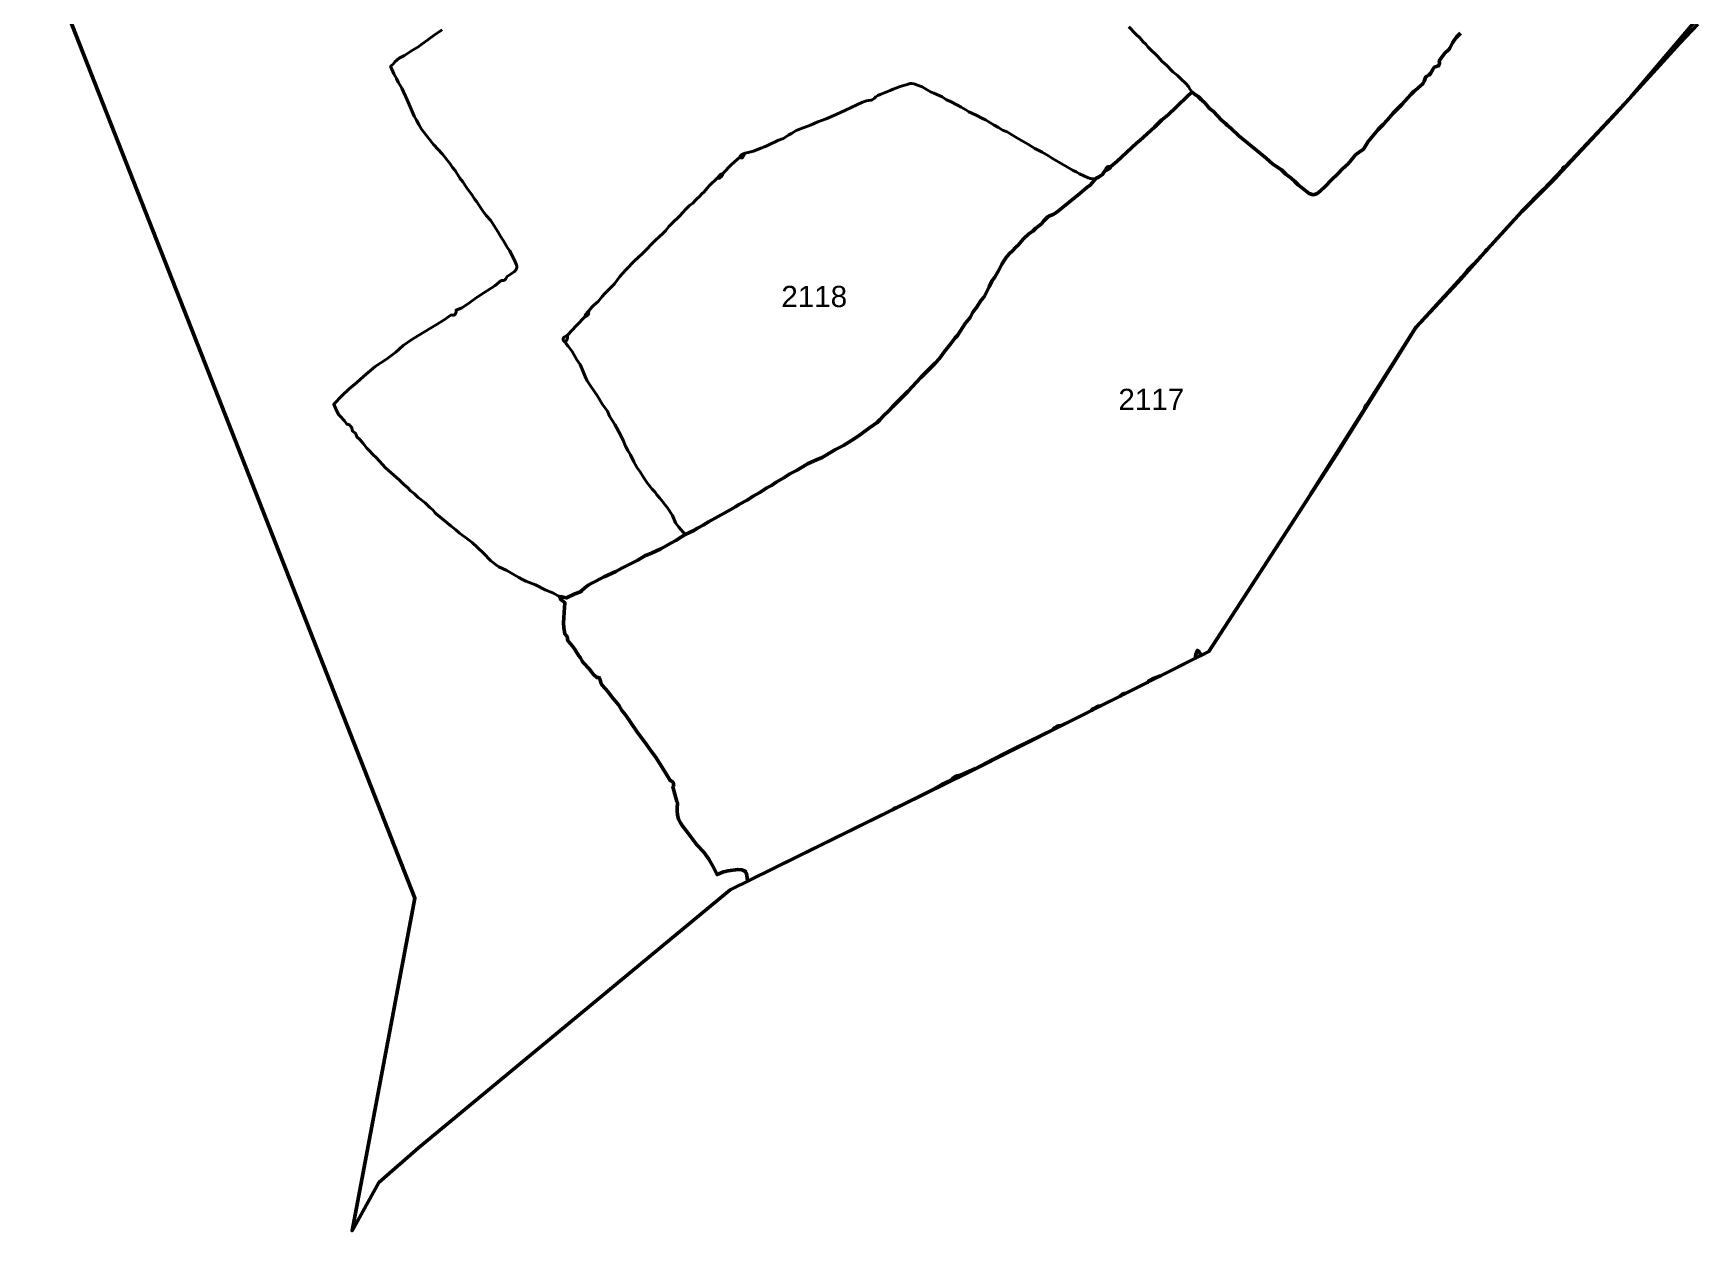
# Model space of a CAD drawing. Header units: millimetres. Extents: x 254348 to 257201, y 2604859 to 2607329.
# Drawn here: x 256245 to 256638.2, y 2605201.5 to 2605484.1 of the extents above; entities that cross this region are included whole.
import ezdxf

# ---------------------------------------------------------------- set-up
doc = ezdxf.new("R2010")
doc.units = ezdxf.units.MM
doc.layers.add('ML Boundary', color=1, linetype='Continuous', lineweight=50)
doc.layers.add('Plot', color=6, linetype='Continuous', lineweight=50)
doc.layers.add('Plot_Text', color=250, linetype='Continuous')
doc.styles.add('Annotative', font='arial.ttf')

msp = doc.modelspace()

# ---------------------------------------------------------------- linework, layer by layer
at = {"layer": 'ML Boundary'}
msp.add_lwpolyline([(256638.03, 2605486.25), (256633.69, 2605481.72), (256618.66, 2605465.18), (256604.68, 2605450.32), (256596.46, 2605442.09), (256588.29, 2605433.13), (256581.33, 2605425.33), (256571.44, 2605414.7), (256552.86, 2605384.95), (256522.53, 2605338.22), (256465.46, 2605309.53), (256409.48, 2605281.99), (256335.94, 2605221.1), (256326.56, 2605212.92), (256320.25, 2605201.53), (256335.09, 2605279.99), (256281.46, 2605416.54), (256244.97, 2605509.45)], dxfattribs=at)
at = {"layer": 'Plot'}
msp.add_lwpolyline([(256581.99, 2605484.16), (256581.05, 2605483.19), (256580.4, 2605482.37), (256580.08, 2605481.88), (256579.42, 2605480.63), (256579.26, 2605480.39), (256578.22, 2605479.37), (256576.94, 2605477.59), (256577.02, 2605477.17), (256577.04, 2605477), (256577, 2605476.8), (256576.91, 2605476.65), (256576.79, 2605476.52), (256576.59, 2605476.4), (256576.3, 2605476.28), (256575.79, 2605476.1), (256575.41, 2605475.59), (256574.85, 2605474.65), (256574.67, 2605474.42), (256574.47, 2605474.25), (256574.02, 2605474.01), (256573.78, 2605473.83), (256573.43, 2605472.84), (256573.19, 2605472.37), (256573.01, 2605472.14), (256572.7, 2605471.84), (256571.8, 2605471.1), (256571.03, 2605470.47), (256570.35, 2605469.72), (256569.42, 2605468.83), (256568.13, 2605467.35), (256566.07, 2605465.23), (256564.75, 2605463.7), (256563.68, 2605462.56), (256562.52, 2605461.43), (256560.17, 2605458.6), (256559.24, 2605457.04), (256559.01, 2605456.73), (256558.63, 2605456.42), (256557.49, 2605455.71), (256557.16, 2605455.42), (256555.42, 2605453.35), (256554.1, 2605452.1), (256553.02, 2605450.95), (256551.5, 2605449.56), (256549.98, 2605447.96), (256548.99, 2605446.98), (256548.38, 2605446.49), (256547.98, 2605446.24), (256547.53, 2605446.06), (256547.22, 2605446.03), (256546.71, 2605446.12), (256546.24, 2605446.34), (256544.39, 2605447.71), (256543.6, 2605448.38), (256542.75, 2605449.24), (256541.97, 2605449.95), (256540.75, 2605450.86), (256539.68, 2605451.87), (256537.66, 2605453.27), (256536.12, 2605454.67), (256533.86, 2605456.44), (256532.64, 2605457.49), (256531.77, 2605458.15), (256530.5, 2605459.25), (256529.61, 2605459.93), (256527.78, 2605461.66), (256526.86, 2605462.43), (256526.5, 2605462.82), (256525.56, 2605463.63), (256523.61, 2605465.68), (256522.73, 2605466.39), (256521.66, 2605467.66), (256520.72, 2605468.49), (256520.08, 2605469.16), (256519.09, 2605469.84), (256518.58, 2605470.26), (256517.78, 2605469.55), (256514.84, 2605466.68), (256512.92, 2605464.89), (256511.37, 2605463.61), (256509.7, 2605461.93), (256506.28, 2605458.84), (256505.5, 2605458.22), (256500.85, 2605453.87), (256499.42, 2605452.72), (256499.13, 2605452.31), (256498.93, 2605452.12), (256498.55, 2605451.9), (256498.07, 2605451.72), (256497.71, 2605451.15), (256497.42, 2605450.83), (256496.47, 2605450.17), (256495.96, 2605449.89), (256494.52, 2605448.29), (256493.7, 2605447.71), (256492.1, 2605446.31), (256486.62, 2605441.92), (256485.8, 2605441.38), (256484.9, 2605441.01), (256484.53, 2605440.78), (256483.61, 2605439.83), (256483.05, 2605439.17), (256481.65, 2605438.05), (256480.97, 2605437.44), (256480.06, 2605436.81), (256478.78, 2605435.62), (256478.29, 2605435.09), (256477.52, 2605434.11), (256477, 2605433.65), (256476.2, 2605432.78), (256475.38, 2605432.06), (256474.68, 2605431.18), (256474.24, 2605430.46), (256473.64, 2605429.66), (256472.98, 2605428.25), (256472.05, 2605426.57), (256471.47, 2605425.88), (256471.29, 2605425.59), (256470.71, 2605424.25), (256469.48, 2605421.93), (256468.8, 2605421.1), (256467.65, 2605419.41), (256466.81, 2605418.32), (256466.16, 2605417.02), (256465.04, 2605415.64), (256463.17, 2605412.81), (256462.65, 2605412.23), (256461.74, 2605410.96), (256460.09, 2605409.01), (256458.94, 2605407.39), (256457.96, 2605406.24), (256454.54, 2605402.87), (256451.47, 2605399.57), (256447.88, 2605396), (256447.06, 2605395.12), (256445.77, 2605393.88), (256444.88, 2605392.93), (256444.2, 2605392.3), (256442.38, 2605391.03), (256439.77, 2605389.04), (256438.14, 2605388.05), (256436.25, 2605386.8), (256434.41, 2605385.9), (256431.24, 2605383.98), (256429.88, 2605383.48), (256427.97, 2605382.6), (256425.2, 2605380.92), (256423.62, 2605380.17), (256422.18, 2605379.2), (256420.4, 2605378.21), (256419.27, 2605377.42), (256418.19, 2605376.81), (256416.54, 2605375.75), (256414.93, 2605374.85), (256413.52, 2605373.92), (256411.6, 2605372.9), (256410.76, 2605372.35), (256408.94, 2605371.3), (256404.43, 2605368.82), (256403.16, 2605368.03), (256401.79, 2605367.32), (256400.96, 2605366.79), (256398.92, 2605365.8), (256398.04, 2605365.31), (256396.7, 2605364.41), (256395.49, 2605363.79), (256393.13, 2605362.47), (256390.97, 2605361.4), (256389.4, 2605360.82), (256387.74, 2605359.76), (256383.92, 2605357.92), (256382.49, 2605357.12), (256379.75, 2605355.82), (256376.84, 2605354.34), (256375.99, 2605353.84), (256375.2, 2605353.27), (256374.42, 2605352.5), (256374.14, 2605352.3), (256372.8, 2605351.79), (256370.85, 2605350.87), (256369.8, 2605351.12), (256369.16, 2605351.21), (256369.4, 2605350.76), (256369.6, 2605350.47), (256369.75, 2605350.32), (256370.51, 2605349.71), (256370.37, 2605348.64), (256370.16, 2605345), (256370.21, 2605343.79), (256370.47, 2605342.38), (256370.85, 2605341.92), (256371, 2605341.67), (256371.12, 2605341.34), (256371.14, 2605340.87), (256371.8, 2605340.01), (256372.27, 2605339.48), (256372.79, 2605338.81), (256373.82, 2605337.2), (256374.17, 2605336.73), (256374.6, 2605335.91), (256374.87, 2605335.53), (256376.23, 2605334.1), (256377.24, 2605332.79), (256378.02, 2605332.05), (256378.18, 2605332.11), (256378.35, 2605332.13), (256378.52, 2605332.08), (256378.66, 2605331.94), (256378.76, 2605331.73), (256378.84, 2605331.49), (256379.03, 2605330.68), (256379.32, 2605330.28), (256380.67, 2605328.8), (256381.53, 2605327.59), (256383.22, 2605325.53), (256383.97, 2605324.27), (256384.81, 2605323.27), (256387.48, 2605319.37), (256389.8, 2605316.26), (256390.87, 2605314.67), (256391.9, 2605313.35), (256393.78, 2605310.39), (256395.32, 2605307.79), (256395.59, 2605307.7), (256395.83, 2605307.57), (256395.96, 2605307.45), (256396.07, 2605307.29), (256396.16, 2605307.02), (256396.18, 2605306.85), (256396.12, 2605306.59), (256395.99, 2605306.29), (256396.95, 2605302.85), (256397.07, 2605302.47), (256397.08, 2605302.07), (256396.98, 2605301.62), (256396.98, 2605300.51), (256397.07, 2605299.66), (256397.35, 2605298.63), (256397.79, 2605297.77), (256398.19, 2605297.13), (256399.32, 2605295.76), (256401.61, 2605292.63), (256403.26, 2605290.85), (256404.46, 2605289.23), (256405.46, 2605287.55), (256406.43, 2605285.59), (256407.95, 2605286.2), (256409.06, 2605286.48), (256411.36, 2605286.74), (256412.27, 2605286.7), (256412.69, 2605286.56), (256412.88, 2605286.44), (256413.19, 2605286.13), (256413.31, 2605285.95), (256413.46, 2605285.44), (256413.63, 2605284.06), (256413.62, 2605284.02), (256433.05, 2605293.58), (256447.9, 2605300.94), (256447.92, 2605300.97), (256448.31, 2605301.24), (256448.65, 2605301.31), (256451.23, 2605302.59), (256451.29, 2605302.62), (256451.58, 2605302.76), (256452.5, 2605303.21), (256452.64, 2605303.28), (256452.66, 2605303.29), (256457.54, 2605305.71), (256459.37, 2605306.72), (256461.74, 2605307.87), (256462.1, 2605308.3), (256462.55, 2605308.64), (256463.11, 2605308.86), (256463.94, 2605309.03), (256467.45, 2605310.63), (256471.43, 2605312.76), (256474.55, 2605314.27), (256477.36, 2605315.74), (256485.79, 2605319.78), (256486.16, 2605320.2), (256486.62, 2605320.53), (256487.1, 2605320.69), (256487.65, 2605320.78), (256490.24, 2605321.99), (256494.81, 2605324.29), (256495.35, 2605324.74), (256495.91, 2605325.08), (256496.52, 2605325.29), (256496.99, 2605325.38), (256501.63, 2605327.71), (256501.68, 2605327.77), (256502.19, 2605328.14), (256502.58, 2605328.27), (256502.81, 2605328.3), (256508.03, 2605330.93), (256508.48, 2605331.35), (256509.08, 2605331.69), (256511.17, 2605332.51), (256519.37, 2605336.63), (256519.4, 2605336.93), (256519.51, 2605337.49), (256519.63, 2605337.94), (256519.85, 2605338.49), (256520.29, 2605338.03), (256520.46, 2605337.78), (256520.57, 2605337.49), (256520.56, 2605337.23), (256522.53, 2605338.22), (256544.75, 2605372.46), (256546.68, 2605375.5), (256546.82, 2605375.76), (256546.87, 2605375.81), (256559.35, 2605395.56), (256559.35, 2605395.61), (256559.46, 2605396.03), (256559.54, 2605396.15), (256559.75, 2605396.33), (256559.88, 2605396.41), (256571.38, 2605414.6), (256571.44, 2605414.7), (256571.48, 2605414.75), (256583.14, 2605427.5), (256583.29, 2605427.71), (256583.62, 2605428.12), (256585.09, 2605429.63), (256587.71, 2605432.5), (256587.86, 2605432.69), (256588.09, 2605432.91), (256588.27, 2605433.1), (256588.29, 2605433.13), (256596.46, 2605442.09), (256601.59, 2605447.23), (256606.08, 2605451.99), (256606.12, 2605452.16), (256606.21, 2605452.35), (256606.35, 2605452.52), (256606.52, 2605452.63), (256606.68, 2605452.68), (256606.74, 2605452.68), (256622.12, 2605469), (256622.14, 2605469.02), (256638.22, 2605488.02)], dxfattribs=at)
at = {"layer": 'Plot', "linetype": 'Continuous', "lineweight": 40}
msp.add_lwpolyline([(256341.52, 2605484.91), (256339.9, 2605483.9), (256338.14, 2605482.54), (256336.68, 2605481.57), (256335.74, 2605480.87), (256334.5, 2605480.13), (256332.65, 2605478.88), (256331.35, 2605478.22), (256330.37, 2605477.35), (256329.93, 2605476.86), (256329.35, 2605476.35), (256330.13, 2605474.56), (256330.73, 2605473.46), (256331.15, 2605472.56), (256331.98, 2605471.15), (256333.27, 2605468.44), (256334.93, 2605464.53), (256335.49, 2605463.61), (256336.01, 2605462.59), (256336.65, 2605461.53), (256338.29, 2605459.34), (256339.48, 2605457.86), (256341.59, 2605455.58), (256343.39, 2605453.34), (256343.97, 2605452.45), (256344.56, 2605451.72), (256345.71, 2605449.93), (256346.39, 2605449.04), (256347.24, 2605447.71), (256348.61, 2605445.89), (256349.23, 2605444.9), (256349.72, 2605444.31), (256350.23, 2605443.47), (256351.04, 2605442.3), (256351.91, 2605441.14), (256352.91, 2605440.01), (256353.27, 2605439.55), (256354.76, 2605437.22), (256355.37, 2605436.07), (256356.02, 2605435.15), (256356.94, 2605433.51), (256357.42, 2605432.83), (256358.5, 2605430.73), (256359.02, 2605429.6), (256359.13, 2605429.15), (256359.12, 2605428.82), (256358.96, 2605428.35), (256358.58, 2605427.93), (256357.8, 2605427.35), (256356.84, 2605426.75), (256356.51, 2605426.18), (256356.39, 2605426.02), (256356.24, 2605425.89), (256356.03, 2605425.78), (256355.84, 2605425.74), (256355.48, 2605425.76), (256353.92, 2605424.52), (256351.38, 2605422.85), (256349.76, 2605421.87), (256347.48, 2605420.2), (256346.13, 2605419.35), (256344.8, 2605418.8), (256344.78, 2605418.42), (256344.74, 2605418.18), (256344.63, 2605417.9), (256344.52, 2605417.74), (256344.35, 2605417.62), (256344.15, 2605417.56), (256343.94, 2605417.56), (256343.61, 2605417.64), (256342.56, 2605416.86), (256341.74, 2605416.33), (256334.32, 2605411.82), (256332.34, 2605410.4), (256330.54, 2605408.9), (256328.33, 2605407.24), (256325.71, 2605405.47), (256322.97, 2605403.16), (256321.39, 2605401.73), (256319.5, 2605400.17), (256317.88, 2605398.6), (256315.93, 2605396.56), (256316.38, 2605395.49), (256317.06, 2605394.15), (256317.39, 2605393.75), (256318.46, 2605392.66), (256318.99, 2605391.9), (256319.33, 2605391.83), (256319.54, 2605391.74), (256319.69, 2605391.61), (256319.83, 2605391.39), (256320.02, 2605391.24), (256320.2, 2605390.92), (256320.29, 2605390.59), (256320.33, 2605390.23), (256320.86, 2605389.85), (256321.11, 2605389.59), (256321.23, 2605389.35), (256321.34, 2605388.89), (256322.12, 2605388.17), (256322.84, 2605387.34), (256323.7, 2605386.22), (256324.38, 2605385.58), (256325.13, 2605384.73), (256326.02, 2605383.92), (256328.09, 2605381.66), (256328.8, 2605381.04), (256329.47, 2605380.38), (256330.12, 2605379.86), (256331.38, 2605378.7), (256332.45, 2605377.64), (256333.32, 2605376.89), (256334.06, 2605376.12), (256334.99, 2605375.44), (256335.88, 2605374.53), (256337.46, 2605373.27), (256338.57, 2605372.2), (256339.32, 2605371.64), (256339.8, 2605371.05), (256340.11, 2605370.74), (256343.6, 2605367.83), (256344.76, 2605366.91), (256345.6, 2605366.13), (256347.01, 2605365.15), (256348.56, 2605363.95), (256351.23, 2605361.54), (256353.03, 2605359.62), (256354.34, 2605358.56), (256354.89, 2605358.22), (256356.78, 2605357.37), (256359.58, 2605355.67), (256360.46, 2605355.21), (256361.28, 2605354.85), (256363.55, 2605353.95), (256365.82, 2605352.81), (256367.78, 2605351.97), (256369.16, 2605351.21), (256369.8, 2605351.12), (256370.85, 2605350.87), (256372.8, 2605351.79), (256374.14, 2605352.3), (256374.42, 2605352.5), (256375.2, 2605353.27), (256375.99, 2605353.84), (256376.84, 2605354.34), (256379.75, 2605355.82), (256382.49, 2605357.12), (256383.92, 2605357.92), (256387.74, 2605359.76), (256389.4, 2605360.82), (256390.97, 2605361.4), (256393.13, 2605362.47), (256395.49, 2605363.79), (256396.7, 2605364.41), (256398.04, 2605365.31), (256398.92, 2605365.8), (256397.41, 2605367.53), (256396.61, 2605368.58), (256395.87, 2605370.32), (256394.71, 2605372.09), (256392.92, 2605374.4), (256392.23, 2605375.21), (256391.77, 2605375.82), (256391.07, 2605376.55), (256389.92, 2605378.03), (256389.15, 2605379.17), (256388.29, 2605380.6), (256387.59, 2605381.55), (256386.8, 2605383.01), (256386.02, 2605384.64), (256385.38, 2605385.65), (256384.81, 2605386.69), (256384.22, 2605388.08), (256383.21, 2605390.08), (256382.29, 2605391.8), (256381.06, 2605393.74), (256380.52, 2605394.92), (256379.39, 2605396.53), (256378.15, 2605398.62), (256376.7, 2605400.7), (256375.78, 2605402.08), (256375.43, 2605402.73), (256374.57, 2605404.82), (256374.06, 2605405.94), (256373.33, 2605407.09), (256372.21, 2605408.99), (256371.26, 2605410.31), (256370.83, 2605410.84), (256370.62, 2605411.2), (256370.35, 2605411.36), (256370.14, 2605411.59), (256370.07, 2605411.86), (256370.12, 2605412.15), (256370.23, 2605412.32), (256370.41, 2605412.48), (256371.14, 2605412.87), (256373.24, 2605415.15), (256375.21, 2605417.18), (256375.3, 2605417.52), (256375.46, 2605417.85), (256375.7, 2605418.14), (256376.07, 2605418.51), (256376.91, 2605419.59), (256377.32, 2605419.99), (256378.32, 2605420.82), (256378.67, 2605421.22), (256379.26, 2605422.03), (256379.92, 2605422.74), (256382.22, 2605425), (256383.48, 2605426.74), (256384.85, 2605428.32), (256386.92, 2605430.38), (256388.79, 2605432.15), (256391.88, 2605435.27), (256393.61, 2605436.85), (256394.32, 2605437.58), (256395.04, 2605438.49), (256395.75, 2605439.26), (256397.67, 2605441.04), (256399.04, 2605442.58), (256399.95, 2605443.44), (256400.67, 2605444.05), (256401.49, 2605444.9), (256402.36, 2605445.69), (256402.76, 2605446.12), (256403.38, 2605446.7), (256404.07, 2605447.59), (256404.66, 2605448.21), (256406.46, 2605449.9), (256406.74, 2605450.33), (256407.11, 2605450.7), (256407.4, 2605450.89), (256407.82, 2605451.06), (256409.81, 2605453.16), (256411.82, 2605454.92), (256411.94, 2605455.2), (256412.16, 2605455.41), (256412.52, 2605455.61), (256413.06, 2605455.84), (256414.11, 2605456.05), (256415.06, 2605456.31), (256416.75, 2605457.03), (256417.6, 2605457.31), (256418.15, 2605457.54), (256420.95, 2605458.86), (256422.14, 2605459.32), (256423.34, 2605460.17), (256423.99, 2605460.49), (256424.65, 2605460.9), (256425.12, 2605461.14), (256426.15, 2605461.57), (256428.45, 2605462.4), (256430.22, 2605463.22), (256432.16, 2605463.92), (256434.53, 2605464.93), (256436.72, 2605466), (256440.74, 2605467.84), (256441.7, 2605468.18), (256442.19, 2605468.29), (256442.83, 2605468.35), (256443.08, 2605468.43), (256443.49, 2605468.71), (256443.93, 2605469.1), (256444.41, 2605469.41), (256444.95, 2605469.67), (256447.27, 2605470.6), (256448.01, 2605470.96), (256449.66, 2605471.57), (256451.29, 2605472.03), (256451.76, 2605472.2), (256452.03, 2605472.25), (256452.39, 2605472.24), (256452.86, 2605472.19), (256453.16, 2605472.12), (256453.77, 2605471.86), (256454.86, 2605471.46), (256456.84, 2605470.32), (256457.63, 2605469.96), (256458.9, 2605469.45), (256459.54, 2605469.14), (256460.58, 2605468.44), (256461.55, 2605468.02), (256463.2, 2605467.12), (256464.09, 2605466.69), (256465.14, 2605466.09), (256465.89, 2605465.6), (256466.55, 2605465.23), (256467.8, 2605464.69), (256468.93, 2605464.09), (256469.82, 2605463.67), (256471.84, 2605462.47), (256472.89, 2605461.88), (256473.82, 2605461.26), (256474.9, 2605460.84), (256475.16, 2605460.7), (256477.22, 2605459.45), (256479.97, 2605457.87), (256481.45, 2605456.93), (256483.18, 2605456.03), (256484.69, 2605455.18), (256485.62, 2605454.54), (256488.06, 2605453.17), (256489.14, 2605452.49), (256490.54, 2605451.75), (256491.2, 2605451.45), (256492.02, 2605450.96), (256494.06, 2605450.02), (256494.6, 2605449.83), (256495.02, 2605449.76), (256495.51, 2605449.77), (256495.96, 2605449.89), (256496.47, 2605450.17), (256497.42, 2605450.83), (256497.71, 2605451.15), (256498.07, 2605451.72), (256498.19, 2605452.15), (256498.3, 2605452.33), (256498.46, 2605452.48), (256498.65, 2605452.6), (256498.77, 2605452.65), (256499.03, 2605452.69), (256499.42, 2605452.72), (256500.85, 2605453.87), (256505.5, 2605458.22), (256506.28, 2605458.84), (256509.7, 2605461.93), (256511.37, 2605463.61), (256512.92, 2605464.89), (256514.84, 2605466.68), (256517.78, 2605469.55), (256518.58, 2605470.26), (256518.16, 2605470.82), (256517.73, 2605471.56), (256517.1, 2605472.28), (256515.92, 2605473.37), (256515.12, 2605474.19), (256514.01, 2605475.01), (256512.53, 2605476.59), (256511.52, 2605477.45), (256510.46, 2605478.69), (256508.66, 2605480.39), (256508.13, 2605480.96), (256507.67, 2605481.52), (256507.02, 2605482.12), (256506.25, 2605483.04), (256505.31, 2605483.95), (256503.65, 2605485.68)], dxfattribs=at)
msp.add_lwpolyline([(256457.96, 2605406.24), (256458.94, 2605407.39), (256460.09, 2605409.01), (256461.74, 2605410.96), (256462.65, 2605412.23), (256463.17, 2605412.81), (256465.04, 2605415.64), (256466.16, 2605417.02), (256466.81, 2605418.32), (256467.65, 2605419.41), (256468.8, 2605421.1), (256469.48, 2605421.93), (256470.71, 2605424.25), (256471.29, 2605425.59), (256471.47, 2605425.88), (256472.05, 2605426.57), (256472.98, 2605428.25), (256473.64, 2605429.66), (256474.24, 2605430.46), (256474.68, 2605431.18), (256475.38, 2605432.06), (256476.2, 2605432.78), (256477, 2605433.65), (256477.52, 2605434.11), (256478.29, 2605435.09), (256478.78, 2605435.62), (256480.06, 2605436.81), (256480.97, 2605437.44), (256481.65, 2605438.05), (256483.05, 2605439.17), (256483.61, 2605439.83), (256484.53, 2605440.78), (256484.9, 2605441.01), (256485.8, 2605441.38), (256486.62, 2605441.92), (256492.1, 2605446.31), (256493.7, 2605447.71), (256494.52, 2605448.29), (256495.96, 2605449.89), (256495.51, 2605449.77), (256495.02, 2605449.76), (256494.6, 2605449.83), (256494.06, 2605450.02), (256492.02, 2605450.96), (256491.2, 2605451.45), (256490.54, 2605451.75), (256489.14, 2605452.49), (256488.06, 2605453.17), (256485.62, 2605454.54), (256484.69, 2605455.18), (256483.18, 2605456.03), (256481.45, 2605456.93), (256479.97, 2605457.87), (256477.22, 2605459.45), (256475.16, 2605460.7), (256474.9, 2605460.84), (256473.82, 2605461.26), (256472.89, 2605461.88), (256471.84, 2605462.47), (256469.82, 2605463.67), (256468.93, 2605464.09), (256467.8, 2605464.69), (256466.55, 2605465.23), (256465.89, 2605465.6), (256465.14, 2605466.09), (256464.09, 2605466.69), (256463.2, 2605467.12), (256461.55, 2605468.02), (256460.58, 2605468.44), (256459.54, 2605469.14), (256458.9, 2605469.45), (256457.63, 2605469.96), (256456.84, 2605470.32), (256454.86, 2605471.46), (256453.77, 2605471.86), (256453.16, 2605472.12), (256452.86, 2605472.19), (256452.39, 2605472.24), (256452.03, 2605472.25), (256451.76, 2605472.2), (256451.29, 2605472.03), (256449.66, 2605471.57), (256448.01, 2605470.96), (256447.27, 2605470.6), (256444.95, 2605469.67), (256444.41, 2605469.41), (256443.93, 2605469.1), (256443.49, 2605468.71), (256443.08, 2605468.43), (256442.83, 2605468.35), (256442.19, 2605468.29), (256441.7, 2605468.18), (256440.74, 2605467.84), (256436.72, 2605466), (256434.53, 2605464.93), (256432.16, 2605463.92), (256430.22, 2605463.22), (256428.45, 2605462.4), (256426.15, 2605461.57), (256425.12, 2605461.14), (256424.65, 2605460.9), (256423.99, 2605460.49), (256423.34, 2605460.17), (256422.14, 2605459.32), (256420.95, 2605458.86), (256418.15, 2605457.54), (256417.6, 2605457.31), (256416.75, 2605457.03), (256415.06, 2605456.31), (256414.11, 2605456.05), (256413.06, 2605455.84), (256412.67, 2605455.09), (256412.53, 2605454.89), (256412.39, 2605454.74), (256412.29, 2605454.7), (256412.12, 2605454.7), (256411.95, 2605454.8), (256411.82, 2605454.92), (256409.81, 2605453.16), (256407.82, 2605451.06), (256407.69, 2605450.62), (256407.55, 2605450.39), (256407.37, 2605450.19), (256407.16, 2605450.03), (256406.92, 2605449.92), (256406.78, 2605449.89), (256406.46, 2605449.9), (256404.66, 2605448.21), (256404.07, 2605447.59), (256403.38, 2605446.7), (256402.76, 2605446.12), (256402.36, 2605445.69), (256401.49, 2605444.9), (256400.67, 2605444.05), (256399.95, 2605443.44), (256399.04, 2605442.58), (256397.67, 2605441.04), (256395.75, 2605439.26), (256395.04, 2605438.49), (256394.32, 2605437.58), (256393.61, 2605436.85), (256391.88, 2605435.27), (256388.79, 2605432.15), (256386.92, 2605430.38), (256384.85, 2605428.32), (256383.48, 2605426.74), (256382.22, 2605425), (256379.92, 2605422.74), (256379.26, 2605422.03), (256378.67, 2605421.22), (256378.32, 2605420.82), (256377.32, 2605419.99), (256376.91, 2605419.59), (256376.07, 2605418.51), (256376.11, 2605418.19), (256376.1, 2605418.05), (256376.05, 2605417.87), (256375.97, 2605417.71), (256375.85, 2605417.56), (256375.7, 2605417.46), (256375.21, 2605417.18), (256373.24, 2605415.15), (256371.14, 2605412.87), (256371.08, 2605412.23), (256371.01, 2605411.92), (256370.89, 2605411.62), (256370.62, 2605411.2), (256370.83, 2605410.84), (256371.26, 2605410.31), (256372.21, 2605408.99), (256373.33, 2605407.09), (256374.06, 2605405.94), (256374.57, 2605404.82), (256375.43, 2605402.73), (256375.78, 2605402.08), (256376.7, 2605400.7), (256378.15, 2605398.62), (256379.39, 2605396.53), (256380.52, 2605394.92), (256381.06, 2605393.74), (256382.29, 2605391.8), (256383.21, 2605390.08), (256384.22, 2605388.08), (256384.81, 2605386.69), (256385.38, 2605385.65), (256386.02, 2605384.64), (256386.8, 2605383.01), (256387.59, 2605381.55), (256388.29, 2605380.6), (256389.15, 2605379.17), (256389.92, 2605378.03), (256391.07, 2605376.55), (256391.77, 2605375.82), (256392.23, 2605375.21), (256392.92, 2605374.4), (256394.71, 2605372.09), (256395.87, 2605370.32), (256396.61, 2605368.58), (256397.41, 2605367.53), (256398.92, 2605365.8), (256400.96, 2605366.79), (256401.79, 2605367.32), (256403.16, 2605368.03), (256404.43, 2605368.82), (256408.94, 2605371.3), (256410.76, 2605372.35), (256411.6, 2605372.9), (256413.52, 2605373.92), (256414.93, 2605374.85), (256416.54, 2605375.75), (256418.19, 2605376.81), (256419.27, 2605377.42), (256420.4, 2605378.21), (256422.18, 2605379.2), (256423.62, 2605380.17), (256425.2, 2605380.92), (256427.97, 2605382.6), (256429.88, 2605383.48), (256431.24, 2605383.98), (256434.41, 2605385.9), (256436.25, 2605386.8), (256438.14, 2605388.05), (256439.77, 2605389.04), (256442.38, 2605391.03), (256444.2, 2605392.3), (256444.88, 2605392.93), (256445.77, 2605393.88), (256447.06, 2605395.12), (256447.88, 2605396), (256451.47, 2605399.57), (256454.54, 2605402.87)], close=True, dxfattribs=at)

# ---------------------------------------------------------------- texts
at = {"layer": 'Plot_Text', "linetype": 'Continuous', "lineweight": 40, "char_height": 5, "attachment_point": 1, "style": 'Annotative'}
for s, insert, width in [('2118', (256421.6, 2605424.51), 8.1011), ('2117', (256501.19, 2605400.22), 15.7254)]:
    msp.add_mtext(s, dxfattribs=dict(at, insert=insert, width=width))

doc.saveas('drawing.dxf')
